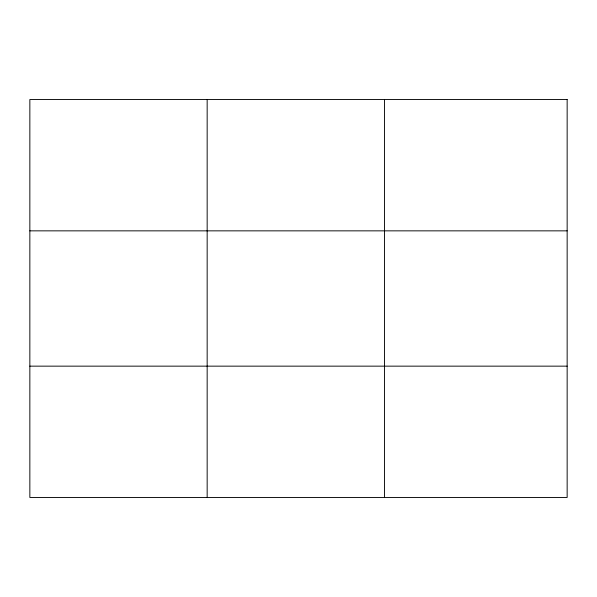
<?xml version="1.0" encoding="UTF-8"?>
<svg xmlns="http://www.w3.org/2000/svg" width="597" height="597" viewBox="0 0 597 597"><rect width="100%" height="100%" fill="white"/><g stroke="black" fill="none" stroke-linecap="round" stroke-linejoin="round"><path stroke-width="0.9" d="M207.159 99.542L207.159 497.458M384.468 99.542L384.468 497.458M29.85 230.852L567.15 230.852M29.85 366.148L567.15 366.148M567.15 99.542L567.15 497.458L29.85 497.458L29.85 99.542L567.15 99.542"/></g></svg>
